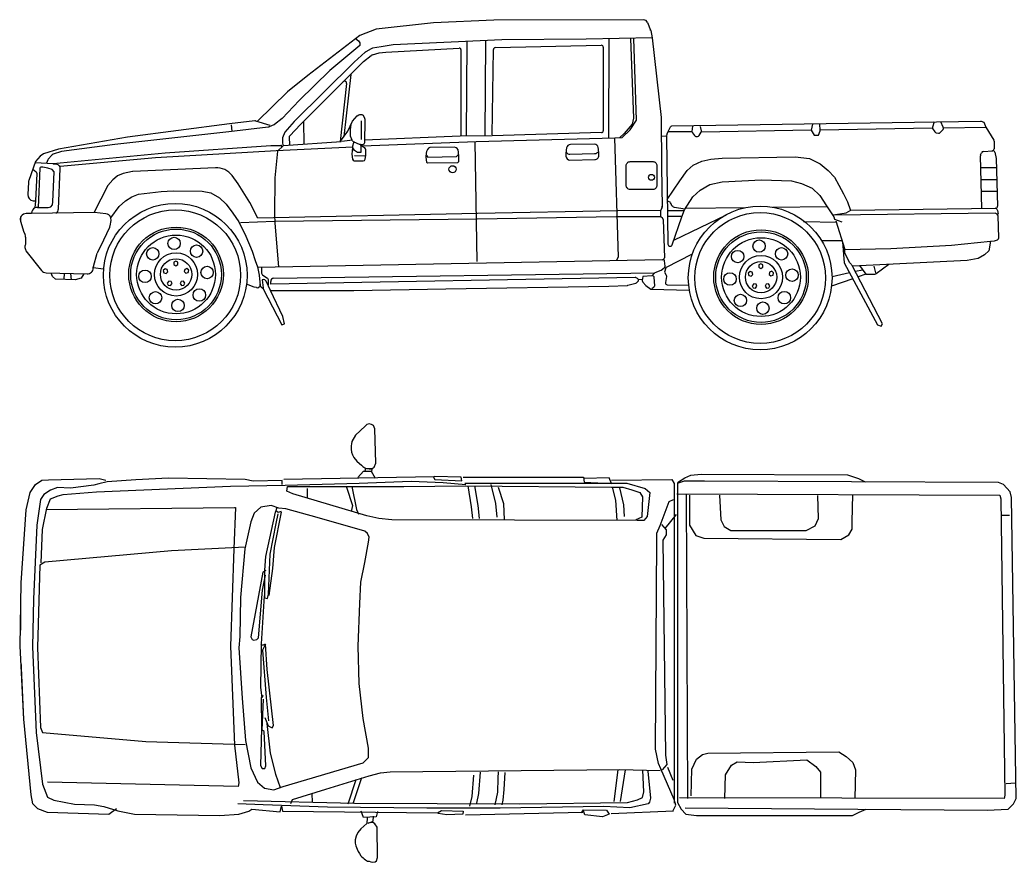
# Model space of a CAD drawing. Header units: millimetres. Extents: x 116290 to 180258, y 22146 to 121276.
# Drawn here: x 138765 to 143803, y 31571 to 35830 of the extents above; entities that cross this region are included whole.
import ezdxf

# ---------------------------------------------------------------- set-up
doc = ezdxf.new("R2010")
doc.units = ezdxf.units.MM
doc.set_wipeout_variables(frame=1)

# ---------------------------------------------------------------- blocks, each defined once
blk = doc.blocks.new('A$C39991475')
blk.add_wipeout([(438.7, 1922.6), (398.1, 1940.5), (270.3, 1936.9), (142.4, 1933.2), (108.7, 1930.8), (77.3, 1909.1), (50.8, 1868.2), (29.1, 1781.4), (2.5, 1252.2), (8.9, 906.9), (17.7, 722.2), (36.7, 531.1), (55.7, 340), (63.3, 294.5), (76, 281.8), (88.6, 269.1), (117.1, 258.7), (136.8, 251.4), (448.3, 241.3), (478.1, 263.1), (578.2, 242.7), (704.7, 240.6), (824.3, 238.7), (892.9, 237.6), (999.1, 235.9), (1009.7, 235.7), (1104.8, 242), (1130.2, 250), (1155.6, 257.9), (1171.4, 267.4), (1314.2, 254.7), (1320.5, 283.3), (1326.9, 257.9), (1725.3, 253.1), (1736, 224.9), (1753.5, 224.5), (1752.7, 194.6), (1737.6, 181.4), (1722.4, 168.1), (1714.8, 159), (1707.2, 150), (1698.1, 130.3), (1696.2, 121.2), (1694.4, 103.8), (1695.9, 88.6), (1697.4, 81.8), (1703.5, 65.9), (1711.4, 48.5), (1722.4, 31.8), (1734.5, 22), (1739.8, 15.9), (1756.5, 5.3), (1764.1, 3.8), (1772.4, 0.8), (1780.8, 0), (1787.6, 0.4), (1794.4, 0.8), (1801.2, 6.8), (1806.5, 22.7), (1806.2, 44.7), (1805.4, 100), (1804.9, 135.9), (1804.5, 159.6), (1804.3, 177.2), (1793.6, 193.1), (1786.8, 198.4), (1779.2, 200.7), (1758.8, 196.9), (1784.6, 206.8), (1786.4, 227.3), (1800.5, 228), (1805, 252.1), (2110.4, 248.4), (2113.6, 245.2), (2158, 238.9), (2237.3, 242), (2251.4, 238.5), (2840.6, 251.7), (2851.9, 248.4), (2855.2, 238.5), (2944.8, 228.6), (2978, 241.8), (2988, 245.1), (3301.5, 260), (3315.7, 288.5), (3333, 284.9), (3343, 268.3), (3366.2, 241.8), (3419.3, 235.2), (4208.9, 235.2), (4275.7, 267), (4540, 264.7), (4757, 262.9), (4890.1, 261.7), (4996.2, 268.3), (5022.8, 294.9), (5036, 321.4), (5032.7, 400.9), (5024.4, 1082.2), (5012.8, 1843.1), (5006.2, 1872.9), (4973, 1909.4), (4946.5, 1919.3), (4272.9, 1922.6), (4239.8, 1939.2), (4183.4, 1959.1), (3813.4, 1960.8), (3443.5, 1962.4), (3390.4, 1955.8), (3324, 1919.3), (3307.2, 1919.3), (3294.8, 1933.9), (2984.4, 1929.3), (2978.2, 1943.2), (2851, 1940.1), (2847.9, 1946.3), (2239.6, 1946.3), (2230.3, 1946.3), (1792.9, 1944.5), (1775.4, 1975.6), (1777.1, 1986.1), (1759.5, 1989.1), (1763.1, 1990.9), (1778.9, 1990.5), (1790.3, 1997.5), (1797.3, 2016.8), (1795.5, 2104), (1793.8, 2191.1), (1785.9, 2207.8), (1764, 2215.7), (1753.4, 2212.2), (1748.6, 2208.7), (1719.2, 2181.9), (1694.7, 2158.7), (1676.3, 2127.2), (1672.8, 2105.3), (1674.5, 2080.7), (1679.8, 2059.7), (1686.8, 2046.6), (1701.7, 2027.3), (1708.7, 2021.2), (1720.6, 2011.5), (1725.4, 2008), (1732.4, 2001), (1742.9, 1993.1), (1747.3, 1991.4), (1744.7, 1976.5), (1735.9, 1976.5), (1707.8, 1944.9), (1707.9, 1943.1), (1333.3, 1937), (1323.7, 1929), (1177.8, 1925.8), (1136.6, 1935.3), (749.5, 1941.7), (469.1, 1924.6)])
for points in [[(1744.7, 1976.5), (1747.3, 1991.4), (1778.9, 1990.5), (1790.3, 1997.5), (1797.3, 2016.8), (1793.8, 2191.1), (1785.9, 2207.8), (1775.4, 2213), (1764, 2215.7), (1753.4, 2212.2), (1743.8, 2205.2), (1694.7, 2158.7), (1676.3, 2127.2), (1674.5, 2115.8), (1672.8, 2105.3), (1673.7, 2087.8), (1675.4, 2073.7), (1679.8, 2059.7), (1686.8, 2046.6), (1701.7, 2027.3), (1715.7, 2015), (1725.4, 2008), (1732.4, 2001), (1742.9, 1993.1), (1750.8, 1990.5), (1777.1, 1986.1), (1775.4, 1975.6)], [(1707.8, 1944.9), (1735.9, 1976.5), (1774.5, 1976.5), (1794.6, 1941.4)], [(486.3, 269.1), (448.3, 241.3), (136.8, 251.4), (88.6, 269.1), (63.3, 294.5), (55.7, 340), (17.7, 722.2), (0, 1091.7), (5, 1412.7), (29.1, 1781.4), (50.8, 1868.2), (77.3, 1909.1), (108.7, 1930.8), (142.4, 1933.2), (398.1, 1940.5), (431.8, 1930.8)], [(1323.7, 1910), (1323.7, 1929), (1177.8, 1925.8), (1136.6, 1935.3), (749.5, 1941.7), (584.6, 1932.2), (438.7, 1922.6), (397.4, 1913.1), (372, 1906.8), (254.7, 1890.9), (188.1, 1894.1), (153.2, 1881.4), (118.3, 1859.2), (102.4, 1833.9), (83.4, 1703.9), (67.5, 1329.9), (61.2, 1089), (80.2, 654.7), (111.9, 394.8), (137.3, 328.3), (169, 312.4), (273.7, 293.4), (375.2, 290.2), (422.8, 280.7), (492.6, 258.5), (578.2, 242.7), (1009.7, 235.7), (1104.8, 242), (1155.6, 257.9), (1171.4, 267.4), (1314.2, 254.7), (1320.5, 283.3), (1326.9, 257.9), (2110.4, 248.4), (2129.5, 261.1), (2240.5, 257.9), (2237.3, 242), (2158, 238.9), (2113.6, 245.2)], [(105.6, 1513.7), (111.9, 1681.7), (134.1, 1789.5), (153.2, 1837.1), (191.2, 1852.9), (216.6, 1859.2), (384.7, 1871.9), (1063.6, 1900.5), (1339.6, 1906.8), (1713.9, 1916.3), (1977.2, 1925.8), (2139, 1919.5), (2253.2, 1910)], [(1333.3, 1937), (2093.7, 1949.4), (2090.6, 1946.3), (2096.8, 1933.9), (2233.4, 1927.7), (2230.3, 1946.3), (2093.7, 1949.4)], [(2247.4, 1916), (3066.9, 1916), (3159.8, 1889.5), (3183, 1869.6), (3169.8, 1746.9), (3153.2, 1727), (3120, 1727), (1879.1, 1730.4), (1812.8, 1737), (1753.1, 1750.2), (1378.2, 1863), (1348.3, 1876.2), (1351.6, 1899.4), (1938.9, 1899.4), (2254.1, 1902.7), (2990.6, 1896.1), (3047, 1896.1), (3093.5, 1882.9), (3133.3, 1869.6), (3146.6, 1846.4), (3143.2, 1743.6), (3113.4, 1730.4)], [(2239.6, 1946.3), (2847.9, 1946.3), (2851, 1921.5), (2990.6, 1915.3), (2978.2, 1943.2), (2851, 1940.1)], [(2990.6, 1930.8), (3294.8, 1933.9), (3307.2, 1915.3), (3307.2, 298.2)], [(3323.1, 1916), (3323.1, 301.5), (3343, 268.3), (3366.2, 241.8), (3419.3, 235.2), (4208.9, 235.2), (4242.1, 251.8), (4278.6, 268.3)], [(3324, 1919.3), (3360.5, 1942.5), (3390.4, 1955.8), (3443.5, 1962.4), (4183.4, 1959.1), (4239.8, 1939.2), (4272.9, 1922.6)], [(3362.9, 275), (4890.1, 261.7), (4996.2, 268.3), (5022.8, 294.9), (5036, 321.4), (5012.8, 1843.1), (5006.2, 1872.9), (4973, 1909.4), (4946.5, 1919.3), (3460.1, 1926), (3357.2, 1926), (3327.4, 1916)], [(1451.1, 1889.5), (1451.1, 1843.1)], [(1650.2, 1896.1), (1680.1, 1803.3), (1673.4, 1773.5)], [(1676.8, 1899.4), (1700, 1783.4), (1709.9, 1760.2)], [(2264, 1902.7), (2280.6, 1796.7), (2287.2, 1737)], [(2297.2, 1902.7), (2313.8, 1803.3), (2320.4, 1737)], [(2380.1, 1909.4), (2403.4, 1813.2), (2410, 1743.6)], [(2416.6, 1896.1), (2443.2, 1813.2), (2446.5, 1730.4)], [(2993.9, 1896.1), (3010.5, 1829.8), (3017.2, 1727)], [(3030.4, 1892.8), (3050.3, 1806.6), (3053.7, 1746.9)], [(3301.5, 260), (3315.7, 288.5), (3307.2, 317), (3238.8, 470.8), (3227.4, 499.3), (3213.1, 570.5), (3218.8, 1631.7), (3218.8, 1663.1), (3235.9, 1702.9), (3281.5, 1822.6), (3304.3, 1834)], [(3320.7, 1863), (4953.1, 1856.3), (4959.7, 1836.4), (4979.6, 338), (4976.3, 321.4), (3334, 324.7)], [(3367.2, 1859.6), (3373.8, 321.4)], [(3383.8, 1856.3), (3383.8, 1703.8), (3416.9, 1650.8), (3456.8, 1637.5), (4150.2, 1630.9), (4190, 1654.1), (4206.6, 1683.9), (4206.6, 1720.4), (4209.9, 1859.6)], [(3536.4, 1856.3), (3543, 1730.4), (3559.6, 1697.2), (3592.8, 1677.3), (3974.3, 1677.3), (4020.8, 1700.5), (4037.4, 1737), (4034.1, 1853)], [(131, 1783.2), (1082.6, 1792.7), (1089, 1792.7), (1079.5, 1583.5), (1063.6, 1092.2), (1082.6, 591.3), (1104.8, 401.2), (1101.7, 382.1), (137.3, 404.3)], [(1319.2, 1772.3), (1304.4, 1768.2), (1292.2, 1776.3), (1288.2, 1769.6), (1239.6, 1545.6), (1235.5, 1476.8), (1235.5, 1336.4), (1250.4, 1333.7), (1255.8, 1354), (1263.9, 1556.4), (1293.6, 1712.9), (1304.4, 1761.5)], [(1319.2, 1769.6), (1284.1, 1590.1), (1274.7, 1484.9), (1257.1, 1348.6)], [(1297.6, 1795.2), (1292.2, 1776.3)], [(3316.4, 1756.9), (3260, 1687.3)], [(4963, 1753.6), (5002.9, 1753.6)], [(3243.4, 1707.1), (3266.7, 1680.6), (3266.7, 1654.1), (3250.1, 1627.6), (3263.3, 540.2), (3270, 493.8), (3246.7, 467.2)], [(1136.6, 1593), (765.4, 1574), (124.6, 1516.9), (99.2, 1501.1), (86.5, 1085.8), (102.4, 680.1), (111.9, 654.7), (635.3, 610.4), (1136.6, 594.5)], [(1242.3, 1474.1), (1227.4, 1466), (1166.6, 1139.4), (1172, 1125.9), (1181.5, 1121.9), (1196.4, 1125.9), (1204.5, 1134), (1224.7, 1374.2), (1239.6, 1451.1)], [(1232.8, 1347.2), (1218, 1104.3)], [(1238.1, 1101.2), (1225.8, 1095), (1218.2, 1104.2), (1215.1, 883.4), (1221.2, 831.3)], [(1236.6, 731.6), (1253.5, 688.7), (1273.4, 679.5), (1281.1, 690.2), (1248.9, 973.9), (1239.7, 1102.7), (1225.8, 1072), (1242.7, 832.8), (1255, 714.8)], [(1228.9, 842), (1218.2, 829.8), (1219.7, 674.9), (1215.1, 487.8), (1222.8, 474), (1236.6, 474), (1241.2, 486.3), (1233.5, 661.1), (1222.8, 667.2), (1230.5, 823.6)], [(1247.3, 701), (1264.2, 550.7), (1290.3, 444.9), (1314.9, 377.4)], [(3393.7, 334.6), (3397, 470.6), (3420.3, 520.3), (3450.1, 543.5), (3476.7, 550.1), (4140.2, 556.8), (4176.7, 533.6), (4209.9, 503.7), (4223.2, 467.2), (4219.9, 321.4)], [(3562.9, 321.4), (3566.2, 440.7), (3596.1, 490.5), (3626, 507), (3705.6, 503.7), (3977.7, 517), (4024.1, 483.8), (4047.3, 454), (4047.3, 328)], [(3173.2, 460), (3187.4, 323.3), (3181.7, 303.3), (3176, 294.8), (3081.9, 274.8), (2950.8, 280.5), (2426.2, 272), (2055.6, 272), (1553.8, 277.7), (1228.7, 289.1), (1100.4, 294.8)], [(1129, 311.9), (1690.6, 297.6), (2526, 294.8), (3070.5, 300.5), (3121.9, 314.7), (3147.5, 326.1), (3153.2, 354.6), (3149, 464.7)], [(1368.4, 297), (1377, 317), (1545.2, 368.3), (1764.7, 436.6), (1821.8, 450.9), (1870.2, 456.6), (3030.6, 468), (3235.9, 462.3)], [(2326.4, 454.3), (2317.9, 346.1), (2306.5, 297.6)], [(2401.8, 289.9), (2414.6, 354), (2416.1, 423.8), (2418.9, 456.6)], [(2450.3, 453.7), (2446, 366.8), (2440.3, 312.7), (2436, 289.9)], [(3022.1, 465.7), (3002.1, 306.2)], [(3059.1, 465.7), (3033.5, 306.2)], [(3273.3, 480.5), (3299.8, 414.2)], [(1697.2, 415.6), (1656.8, 292.8)], [(1725.5, 425.3), (1681.5, 294.4)], [(2292.2, 440.1), (2283.6, 331.8), (2272.2, 283.4)], [(4986.3, 397.6), (5032.7, 400.9)], [(1475, 346.8), (1476, 303.1)], [(1805.8, 256), (1800.5, 228), (1736, 224.9), (1723.9, 256.7)], [(2838.7, 248.4), (2848.6, 265), (2964.7, 261.7), (2978, 241.8), (2944.8, 228.6), (2855.2, 238.5), (2848.6, 258.4)], [(2988, 245.1), (3303.1, 258.4)], [(1753.5, 224.2), (1752.7, 194.6), (1722.4, 168.1), (1707.2, 150), (1698.1, 130.3), (1694.4, 112.1), (1694.4, 95.4), (1697.4, 81.8), (1703.5, 65.9), (1708, 53.8), (1714.8, 43.2), (1722.4, 31.8), (1727.7, 26.5), (1734.5, 22), (1739.8, 15.9), (1746.7, 11.4), (1756.5, 5.3), (1764.1, 3.8), (1772.4, 0.8), (1780.8, 0), (1794.4, 0.8), (1801.2, 6.8), (1806.5, 22.7), (1804.3, 177.2), (1793.6, 193.1), (1786.8, 198.4), (1779.2, 200.7), (1758.8, 196.9), (1784.6, 206.8), (1786.8, 232.5)], [(2251.4, 238.5), (2845.3, 251.8)]]:
    blk.add_lwpolyline(points)
blk.add_lwpolyline([(1269, 1803.2), (1217.3, 1794.6), (1182.8, 1764.4), (1165.5, 1721.4), (1135.4, 1583.5), (1113.8, 1338), (1109.5, 1139.9), (1105.2, 1083.9), (1122.4, 829.7), (1139.7, 614.4), (1165.5, 476.5), (1200, 403.3), (1234.5, 373.1), (1281.9, 364.5), (1329.3, 381.8), (1734.6, 502.4), (1760.4, 528.2), (1760.4, 575.6), (1734.6, 726.4), (1713, 903), (1708.7, 1092.5), (1717.3, 1307.9), (1721.6, 1415.5), (1743.2, 1514.6), (1760.4, 1618), (1764.7, 1643.8), (1756.1, 1661.1), (1743.2, 1674), (1501.8, 1742.9), (1342.3, 1786), (1307.8, 1790.3)], close=True)
blk = doc.blocks.new('A$C543B20A3')
blk.add_wipeout([(3153.4, 1668.3), (2395.4, 1667.5), (2119.5, 1655), (1944.9, 1637.8), (1800.1, 1621.9), (1716.7, 1590.2), (1695.2, 1573.6), (1351.6, 1304.6), (1197.2, 1155.2), (1188.8, 1157.5), (1185.6, 1157.5), (1100, 1147.1), (800.3, 1108.4), (542.6, 1074.8), (367.6, 1044.9), (192.6, 1015.1), (117.2, 991.3), (77.5, 951.6), (63.7, 913.3), (43.3, 856.7), (41.6, 847.9), (38.7, 785.1), (45.6, 764.6), (64.5, 754), (76.1, 753.4), (74.2, 717.9), (56.4, 690.4), (56.4, 689.3), (29.2, 688.9), (5.3, 676.5), (1, 649.9), (18.1, 595.8), (21, 589.2), (24, 582.5), (26.6, 570.3), (26.6, 532.7), (25.2, 528.9), (25.9, 506.9), (68.3, 450.5), (107.9, 400.8), (130.6, 389.5), (156.3, 387.6), (162.7, 370.6), (177.5, 357.9), (277.5, 353.6), (307.2, 362.1), (322, 384.2), (338.9, 383.8), (359.7, 392.2), (368.9, 413.5), (369.2, 417.5), (421.5, 409.3), (420.7, 397.3), (420.1, 377), (425.1, 316.1), (433.8, 278.2), (444, 247.2), (457.8, 215.8), (478.8, 178.8), (499, 150.8), (519.2, 127.6), (519.2, 127.6), (564.2, 87.2), (606.6, 59.5), (639.9, 46.1), (701.5, 23), (727.1, 18), (761.4, 14.3), (783.4, 13.6), (834.4, 17.2), (883.8, 27.7), (927.1, 43.2), (974.4, 67.9), (1001.2, 86.1), (1029.7, 109.8), (1029.7, 109.8), (1068.5, 151.6), (1099.6, 197.9), (1127.1, 258.9), (1142.7, 322.2), (1143.9, 331.2), (1195, 314.6), (1208.8, 318.1), (1213.8, 325.4), (1213.8, 325.4), (1220.4, 314.5), (1228, 311.2), (1323.4, 126.3), (1336.2, 130.6), (1327.7, 168.8), (1265.5, 300.5), (1475.8, 300.5), (1686.1, 300.5), (1918.9, 304.8), (2151.7, 309), (2564.2, 315.4), (2976.6, 321.8), (3068.7, 325.9), (3119.9, 341.6), (3126.3, 352.1), (3126, 355.4), (3136.3, 356.3), (3146.8, 357.3), (3145.6, 350.2), (3148.4, 341.5), (3165.5, 324.8), (3189.4, 306.9), (3384, 302.3), (3386.3, 288.1), (3394.1, 257.8), (3407.2, 221.6), (3419.3, 196), (3444, 155.1), (3466.2, 126.5), (3489.4, 101.9), (3526.8, 70.5), (3564.4, 46.3), (3595.3, 30.8), (3641.8, 14), (3685.1, 4.5), (3722.4, 0.5), (3741.8, 0), (3786.8, 2.8), (3832.7, 11.6), (3876.4, 25.9), (3917.3, 45.2), (3963, 75.1), (3998, 105.6), (4038.4, 153.4), (4057.4, 183.3), (4080.4, 231.5), (4096.6, 284.9), (4101.7, 313.2), (4102.8, 321.5), (4209.9, 359.7), (4335.2, 125.6), (4353.8, 119.4), (4360, 131.8), (4237.3, 369.5), (4276.1, 383.4), (4322.6, 383.4), (4328.5, 385.3), (4392.9, 432.5), (4788.9, 451.7), (4844.8, 461), (4875.9, 479.6), (4897.7, 501.4), (4907.3, 549.6), (4927, 551.5), (4942, 557), (4946.9, 560.8), (4948.6, 566.7), (4945.1, 676.8), (4944.9, 686.4), (4942.9, 704.3), (4938, 711.6), (4929.6, 716.1), (4932.8, 716.1), (4939.9, 719.2), (4942.7, 726.4), (4934.9, 968.1), (4928.4, 999.1), (4924.5, 1005.1), (4916, 1006.9), (4922.4, 1010.1), (4925, 1016.8), (4925, 1054.5), (4883.3, 1126.7), (4872.4, 1150.7), (4855.3, 1156.5), (4655.3, 1153.5), (4043, 1144.2), (3399.7, 1131.8), (3295.9, 1131.9), (3288, 1127.9), (3275.6, 1102.9), (3268.6, 1091.5), (3264.9, 1082.3), (3241.4, 1081.1), (3240.8, 1154.7), (3240.7, 1175.6), (3218.4, 1376.3), (3196.1, 1576.9), (3188.1, 1614.4), (3179.8, 1636), (3172, 1655.7), (3164.6, 1664.8)])
for p, q in [((2395.4, 1667.5), (2089.8, 1653.6)), ((3153.4, 1668.3), (2395.4, 1667.5)), ((1800.1, 1621.9), (1716.7, 1590.2)), ((2089.8, 1653.6), (1800.1, 1621.9)), ((3172, 1655.7), (3187.6, 1616.4)), ((3188.1, 1614.4), (3196, 1576.9)), ((1716.7, 1590.2), (1454.8, 1387.8)), ((3196, 1576.9), (3240.7, 1175.6)), ((1849.1, 1506), (2220, 1526.2)), ((2228.4, 1518.3), (2228.4, 1080.3)), ((2386.6, 1086.4), (2392.9, 1518.6)), ((2402.7, 1528.4), (2938.3, 1540.4)), ((2948.6, 1530.4), (2948.6, 1108.2)), ((1735.5, 1457.3), (1775.3, 1488)), ((1781.3, 1491.1), (1814.6, 1501.9)), ((1814.6, 1501.9), (1849.1, 1506)), ((1417.8, 1138.7), (1735.5, 1457.3)), ((1454.8, 1387.8), (1351.6, 1304.6)), ((1650.4, 1346.8), (1617.8, 1053.2)), ((1351.6, 1304.6), (1197.2, 1155.2)), ((1723.9, 1158.8), (1723.9, 1063.6)), ((3240.7, 1175.6), (3242.7, 924.2)), ((1057.9, 1142), (542.6, 1074.8)), ((1185.6, 1157.5), (1057.9, 1142)), ((1264.2, 1134.1), (1191.9, 1156.9)), ((1432.2, 1153.1), (1434, 1041.4)), ((4669.1, 1123.2), (4883.3, 1126.7)), ((4883.3, 1126.7), (4923.6, 1059.7)), ((542.6, 1074.8), (192.6, 1015.1)), ((2224.3, 1080.3), (1740.7, 1059.5)), ((2386.6, 1082.3), (2224.3, 1080.3)), ((2938.8, 1098.2), (2386.6, 1082.3)), ((3005.6, 1072.1), (3023.3, 469.1)), ((3241.4, 1081.1), (3264.9, 1082.3)), ((3269.6, 1091), (3267.6, 1081.1)), ((3267.6, 1081.1), (3275.4, 533.6)), ((3275.6, 1102.9), (3269.6, 1091)), ((3396.6, 1102.9), (3275.6, 1102.9)), ((192.6, 1015.1), (117.2, 991.3)), ((732.1, 996.8), (1267.7, 1033.3)), ((1267.7, 1033.3), (1318.5, 1033.3)), ((1329.7, 1031.6), (1300.1, 1004.9)), ((2298, 1051), (2308.2, 446.2)), ((2760.7, 1008.9), (2758.9, 990.4)), ((2763, 1021.5), (2760.7, 1008.9)), ((2902.9, 1039.6), (2782.3, 1037.9)), ((2924.2, 1014.1), (2923, 1022.4)), ((2925.1, 992.2), (2924.2, 1014.1)), ((4925, 1054.5), (4925, 1016.8)), ((101.3, 979.4), (77.5, 951.6)), ((117.2, 991.3), (101.3, 979.4)), ((165.9, 941.6), (732.1, 996.8)), ((2758.9, 990.4), (2759.6, 978.6)), ((2779.9, 959.9), (2905.7, 962)), ((2925.4, 982.7), (2925.1, 992.2)), ((4863.6, 715.2), (4855.6, 981.6)), ((4856.5, 986), (4861.1, 996.5)), ((4869.3, 1002.3), (4917.7, 1007)), ((4928.4, 999.1), (4934.9, 968.1)), ((4934.9, 968.1), (4942.7, 726.4)), ((77.5, 951.6), (43.3, 856.7)), ((98.8, 918.1), (90.7, 720.3)), ((113.8, 923), (103.8, 923)), ((139.3, 918.8), (113.8, 923)), ((160.5, 912.4), (139.3, 918.8)), ((171.2, 899.6), (160.5, 912.4)), ((986.5, 919.7), (568.6, 901.5)), ((3242.7, 924.2), (3246.7, 723.5)), ((164.8, 748.8), (171.2, 899.6)), ((468.4, 858.9), (442, 830.5)), ((489.4, 878), (468.4, 858.9)), ((521.1, 891.4), (492.4, 879.9)), ((567, 901.3), (521.1, 891.4)), ((1102.1, 838.6), (1071.7, 881.2)), ((3549.5, 849.1), (3748, 859)), ((3748, 859), (3900.8, 855)), ((41.6, 847.9), (38.7, 785.1)), ((442, 830.5), (371.3, 693.5)), ((1161, 745.4), (1102.1, 838.6)), ((3400.6, 773.7), (3438.3, 807.4)), ((3438.3, 807.4), (3487.9, 835.2)), ((3487.9, 835.2), (3549.5, 849.1)), ((3900.8, 855), (3950.4, 841.1)), ((3950.4, 841.1), (4004, 817.3)), ((4004, 817.3), (4043.7, 779.6)), ((532.6, 753), (564.5, 774.3)), ((564.5, 774.3), (598.5, 787)), ((598.5, 787), (713.3, 799.8)), ((713.3, 799.8), (772.8, 804)), ((772.8, 804), (919.5, 801.9)), ((919.5, 801.9), (964.2, 793.4)), ((964.2, 793.4), (1006.7, 767.9)), ((1006.7, 767.9), (1040.7, 736)), ((3358.9, 708.2), (3400.6, 773.7)), ((4043.7, 779.6), (4077.5, 728.1)), ((64.5, 754), (69.6, 753.3)), ((69.6, 753.3), (76.1, 753)), ((76.1, 753), (74.2, 717.9)), ((87.1, 720.4), (141.4, 719)), ((141.4, 719), (154.2, 723.3)), ((154.2, 723.3), (162.7, 733.9)), ((162.7, 733.9), (164.8, 748.8)), ((457.8, 668.2), (500.7, 725.4)), ((500.7, 725.4), (532.6, 753)), ((1040.7, 736), (1074.7, 691.4)), ((1201.5, 666.3), (1161, 745.4)), ((3245.7, 718.9), (3238.6, 704.9)), ((3345, 672.5), (3358.9, 708.2)), ((4077.5, 728.1), (4115.2, 672.5)), ((4176.7, 692.4), (4200.5, 706.2)), ((4938, 711.6), (4942.9, 704.3)), ((56.4, 689.3), (29.2, 688.9)), ((375.3, 693.6), (56.4, 689.3)), ((56.4, 689.3), (56.4, 690.4)), ((432.3, 688.1), (375.3, 693.6)), ((459, 653.2), (457.8, 668.2)), ((1074.7, 691.4), (1104.5, 646.8)), ((2311.6, 688.6), (1201.5, 666.3)), ((1285.9, 650.1), (2311, 662.3)), ((2311, 662.3), (3013.3, 674.4)), ((3021.6, 702.8), (2311.6, 688.6)), ((3013.3, 674.4), (3239.1, 674.4)), ((3238.6, 704.9), (3021.6, 702.8)), ((3239.1, 674.4), (3247.8, 667.2)), ((3251.4, 659.8), (3257.4, 465.9)), ((3273, 704.9), (3357.6, 704.9)), ((3296.3, 530.2), (3345, 672.5)), ((4931, 690.4), (4113.2, 680.4)), ((4115.2, 672.5), (4117.2, 660.6)), ((4117.2, 660.6), (4154.9, 646.7)), ((4123.1, 684.4), (4176.7, 692.4)), ((4940, 685.2), (4931, 690.4)), ((4942.9, 704.3), (4944.9, 686.4)), ((4948.6, 566.7), (4945.1, 676.8)), ((1, 649.9), (18.1, 595.8)), ((422, 555.5), (452.2, 619.8)), ((454.6, 627.4), (459, 653.2)), ((1104.5, 646.8), (1140.6, 574.6)), ((1113.5, 644), (1285.9, 650.1)), ((4125.1, 652.7), (4170.8, 507.9)), ((18.1, 595.8), (24, 582.5)), ((26.6, 570.3), (26.6, 532.7)), ((391.4, 494.2), (422, 555.5)), ((1140.6, 574.6), (1172.5, 498.1)), ((4927, 551.5), (4942, 557)), ((26.6, 532.7), (25.2, 528.9)), ((25.9, 506.9), (28.7, 500.2)), ((3283.3, 524), (3284.7, 523.7)), ((4170.8, 507.9), (4403, 511.8)), ((4403, 511.8), (4708.7, 529.7)), ((4708.7, 529.7), (4907.3, 549.6)), ((4907.3, 549.6), (4927, 551.5)), ((28.7, 500.2), (107.9, 400.8)), ((370, 421.4), (389.4, 489)), ((1172.5, 498.1), (1187.4, 451.4)), ((3247.6, 455.6), (1199.3, 417)), ((3023.3, 469.1), (3015.6, 453.8)), ((368.9, 413.8), (368.9, 417.4)), ((369.1, 417.1), (421.5, 409.3)), ((1187.4, 451.4), (1200.1, 419.5)), ((1200.1, 419.5), (1208.6, 377)), ((3240.4, 402.5), (3256.8, 414)), ((3261, 423.3), (3258.2, 449.2)), ((4245, 426.8), (4276.1, 383.4)), ((4328.5, 385.3), (4392.9, 432.5)), ((130.6, 389.5), (338.1, 383.8)), ((1208.6, 377), (1213.8, 325.4)), ((1226.2, 354.4), (1223.5, 353.6)), ((1223.5, 353.6), (1227.5, 314)), ((3109.8, 366.3), (1267.5, 332.4)), ((1281.3, 362.4), (3206.7, 389.7)), ((3121.9, 360.4), (3115.5, 364.6)), ((3149, 370.6), (3145.6, 350.2)), ((3194.8, 376.5), (3210.3, 390.4)), ((3210.3, 390.4), (3240.4, 402.5)), ((4276.1, 383.4), (4322.6, 383.4)), ((1183.1, 317.5), (1143.9, 331.2)), ((1195, 314.6), (1183.1, 317.5)), ((1212.9, 334.5), (1213.4, 331.6)), ((1229.1, 308.6), (1220.4, 314.5)), ((1229.1, 308.6), (1323.4, 126.3)), ((1265.5, 300.5), (1243.8, 346.4)), ((1267.5, 332.4), (1266.5, 346.3)), ((1686.1, 300.5), (2151.7, 309)), ((2151.7, 309), (2976.6, 321.8)), ((2976.6, 321.8), (3068.7, 325.9)), ((3072, 326.5), (3113.3, 337.7)), ((3119.9, 341.6), (3123.4, 345)), ((3148.4, 341.5), (3163.9, 326)), ((3163.9, 326), (3189.4, 306.9)), ((3189.4, 306.9), (3384, 302.3)), ((1265.5, 300.5), (1686.1, 300.5)), ((1327.7, 168.8), (1265.5, 300.5)), ((1336.2, 130.6), (1327.7, 168.8)), ((1323.4, 126.3), (1336.2, 130.6))]:
    blk.add_line(p, q)
for points in [[(1695.2, 1573.6), (1710, 1562.4, -0.301892), (1717.5, 1541.6), (1716.7, 1538.6), (1565.9, 1411.7), (1411.1, 1261), (1323.8, 1169.8), (1285.7, 1139.3, -0.067543), (1282.2, 1137.2), (1258.3, 1127, -0.072027), (1254.2, 1125.9), (1053.9, 1102.3), (478.4, 1038.9), (208.5, 1003.2), (166.3, 989.1, 0.139437), (157.2, 982.9), (143.1, 965.9, 0.078744), (139.8, 960.6), (133.1, 943.7)], [(3196.1, 1576.9), (2861.3, 1570.9), (2435.3, 1566.8), (1885.6, 1542.5), (1824.7, 1532.3), (1781.4, 1524.8, 0.08521), (1775.1, 1522.6), (1747.5, 1507.1, 0.054157), (1744, 1504.5), (1688.8, 1455.3), (1384.5, 1155.3), (1337.8, 1100.6), (1326, 1071.9), (1325.7, 1045.8), (1329.7, 1031.6)], [(1618.6, 1055.6), (1657.2, 1106.2), (1679.5, 1156.9), (1703.8, 1183.3), (1712.9, 1188.3, -0.247414), (1731.5, 1188.7), (1734.2, 1187.3), (1740.9, 1170.8, -0.099421), (1742.3, 1163), (1740.5, 1047.2, -0.409642), (1730.5, 1037.3), (1724.1, 1037.3, -0.099899), (1716.3, 1038.9), (1688.6, 1050.5, -0.187101), (1678.2, 1060.6), (1669.3, 1079.9), (1669.3, 1112.3), (1673.4, 1140.7)], [(1363.3, 1035.5), (1361.1, 1077.7, -0.208136), (1362.5, 1081.4), (1417.8, 1138.7)], [(3269.6, 1091), (3288, 1127.9, -0.23183), (3295.9, 1131.9), (4855.3, 1156.5, -0.180383), (4872.4, 1150.7), (4883.3, 1126.7)], [(3399.7, 1131.8), (3397, 1104.5, 0.182051), (3398.8, 1097.7), (3409.2, 1083.2, 0.242126), (3417.3, 1079), (3425.3, 1079, 0.258509), (3433.7, 1083.7), (3444.1, 1100.2, 0.203766), (3445.3, 1108), (3440.1, 1128.7)], [(4621.1, 1153.5), (4613, 1126.8, 0.215904), (4614.1, 1118.6), (4624.8, 1101.6, 0.221018), (4631.9, 1097), (4643.7, 1095.3, 0.25359), (4652.6, 1098.6), (4666.5, 1114.5, 0.294623), (4668.1, 1125.3), (4655.3, 1153.5)], [(1680.6, 1023.3), (1676.1, 989), (1679.4, 964.9, 0.370137), (1689.2, 956.3), (1733.8, 955.6, 0.361622), (1743.7, 963.7), (1747.5, 982.6), (1746.8, 1012.4, 0.255288), (1742, 1020.7), (1721.3, 1033.2)], [(2761.5, 998.3), (2761.6, 998.2, 0.262804), (2779, 988.9), (2904.8, 992, 0.192535), (2918.4, 997.8), (2921.6, 1000.9)], [(3272.2, 760.7), (3335.1, 855), (3372.8, 906.6), (3402.6, 934.3), (3446.3, 954.2), (3491.9, 964.1), (3549.5, 970), (3918.7, 976), (3992.1, 968.1), (4045.7, 940.3), (4085.4, 906.6), (4117.2, 872.9), (4139, 833.2), (4162.8, 789.5), (4182.7, 747.9), (4196.2, 709.6, 0.321648), (4201, 706.2), (4932.8, 716.1)], [(63.7, 913.3), (79.5, 900.7, -0.24157), (83.3, 892.3), (76.1, 753)], [(76.1, 947.6), (164.7, 941.6, -0.029402), (167.1, 941.3), (184.1, 938.2, -0.134111), (193.5, 933.6), (193.9, 933.2, -0.228211), (200.8, 917.2), (191.5, 712, -0.207232), (181, 690.6), (180.6, 690.2)], [(3360.5, 710.7), (3309.1, 720.5, -0.273105), (3293.2, 733.1), (3291, 738.7, 0.232067), (3278.1, 750.7), (3272.3, 752.4)], [(1219.3, 417.4), (1219.3, 391.3, 0.247059), (1225.8, 378.9), (1246.8, 364.5, -0.247059), (1253.3, 352.1), (1253.3, 326.4)], [(3264.5, 414.6), (3258.3, 392.5), (3267.1, 377.2, -0.180214), (3268.2, 370.3), (3262.4, 340.5, 0.465595), (3272, 328.6), (3380.3, 326.2)], [(3148.6, 372.1), (3193.9, 376.5, -0.428967), (3204.8, 367), (3206.7, 323.6, -0.250862), (3202.7, 315), (3193.7, 308.5)]]:
    blk.add_lwpolyline(points, format="xyb")
for points in [[(1731, 1032), (2305.5, 1053.9), (3007.4, 1072.2), (3043.9, 1074.2), (3084.5, 1112.7), (3116.9, 1161.4), (3102.5, 1575.2)], [(2352.2, 1563.1), (2350.1, 1082.3)], [(2976.9, 1071.4), (2979, 1573)], [(3086.4, 1574.9), (3100.7, 1171.5), (3094.6, 1141.1), (3054, 1094.5), (3031.7, 1074.2)], [(2258.9, 1559), (2254.8, 1082.3)], [(1671.4, 1392.1), (1636.6, 1079.2)], [(1065.8, 1138), (1069.8, 1106.3)], [(3444.3, 1102.9), (3999.9, 1112.1)], [(4005.7, 1141.1), (3999.5, 1110.1), (4015.1, 1085.2), (4036.8, 1085.2), (4046.1, 1107), (4043, 1144.2)], [(4045.6, 1112.9), (4611.9, 1122.3)], [(1626.7, 1055.6), (1679.5, 1061.6)], [(1681.5, 1025.1), (1294, 1006.9), (683.4, 970.4), (201.7, 926.4)], [(1330.5, 1033.3), (1622.7, 1053.5)], [(1723.1, 1036), (1722.2, 998), (1705.9, 998), (1690.5, 1007.9), (1679.7, 1024.2), (1688.7, 1054.9)], [(1300.1, 1004.9), (1287.9, 869.1), (1285.9, 684.6), (1287.9, 640), (1305.5, 419)], [(1689.6, 983.5), (1743.9, 980.8)], [(2054.3, 983.4), (2060.4, 973.7), (2205.5, 977.3), (2214.3, 986)], [(4936.5, 920.5), (4857.5, 920.5)], [(4938.4, 859), (4859.3, 859)], [(4940.9, 801.4), (4861, 801.4)], [(3363.9, 716.1), (3669.5, 719.5)], [(3806.1, 721.1), (4080.1, 724.2)], [(3237.6, 704.7), (3237.6, 674.1)], [(3273.4, 676.5), (3346.6, 676.5)], [(3304.5, 554.1), (3571.3, 682.4)], [(3960.4, 648.7), (4127.1, 646.3)], [(4051.5, 553.5), (4156.4, 553.5)], [(4158.8, 545.8), (4167.3, 439.3), (4335.2, 125.6), (4353.8, 119.4), (4360, 131.8), (4207.7, 426.8)], [(4907.3, 549.6), (4897.7, 501.4), (4875.9, 479.6), (4844.8, 461), (4788.9, 451.7), (4210.8, 423.7), (4195.3, 439.3), (4170.4, 488.9), (4170.8, 507.9)], [(3264.5, 415.5), (3399.7, 485.9)], [(4222.7, 397.8), (4261.2, 404.2)], [(4316.5, 423.7), (4325.8, 389.6)], [(322, 384.2), (307.2, 362.1), (277.5, 353.6), (177.5, 357.9), (162.7, 370.6), (156.3, 387.6)], [(222.3, 387), (219.7, 356.1)], [(254, 386.1), (256.7, 354.5)], [(3125.7, 355.4), (3146.8, 357.3)], [(4209.9, 359.7), (4102.8, 321.5)], [(4105.2, 370.9), (4193.2, 391)], [(4276.1, 383.4), (4237.3, 369.5)]]:
    blk.add_lwpolyline(points)
for points in [[(2195.8, 1024.7), (2071, 1023), (2064.8, 1019.4), (2059.6, 1013.3), (2055.2, 1003.6), (2053.4, 994), (2051.7, 975.5), (2052.5, 961.4), (2054.3, 949.1), (2058.7, 944.8), (2213.4, 947.4), (2218.7, 951.8), (2217.8, 977.3), (2216.9, 999.2), (2215.2, 1011.5), (2209.9, 1018.6), (2203.8, 1022.1)], [(746.1, 394.2), (743.6, 405.9), (732.2, 409.6), (723.3, 401.6), (725.8, 389.9), (737.2, 386.2)], [(787.1, 424.8), (797.5, 430.8), (797.5, 442.8), (787.1, 448.8), (776.8, 442.8), (776.8, 430.8)], [(829, 395.3), (837.9, 387.2), (849.2, 390.9), (851.7, 402.7), (842.8, 410.7), (831.4, 407)], [(3745.5, 411.2), (3755.9, 417.2), (3755.9, 429.2), (3745.5, 435.2), (3735.1, 429.2), (3735.1, 417.2)], [(3704.4, 380.6), (3702, 392.3), (3690.6, 396), (3681.7, 388), (3684.2, 376.3), (3695.6, 372.6)], [(3787.3, 381.6), (3796.2, 373.6), (3807.6, 377.3), (3810.1, 389), (3801.2, 397.1), (3789.8, 393.4)], [(762.5, 345.7), (750.6, 346.9), (743.6, 337.2), (748.5, 326.3), (760.4, 325), (767.4, 334.7)], [(813.8, 346.3), (808.9, 335.4), (815.9, 325.7), (827.8, 327), (832.7, 337.9), (825.7, 347.6)], [(3720.9, 332.1), (3709, 333.3), (3702, 323.6), (3706.8, 312.7), (3718.7, 311.4), (3725.8, 321.1)], [(3772.1, 332.7), (3767.3, 321.8), (3774.3, 312.1), (3786.2, 313.4), (3791.1, 324.3), (3784, 334)]]:
    blk.add_lwpolyline(points, close=True)
blk.add_lwpolyline([(3084.4, 951.6), (3199.9, 951.6, -0.414214), (3219.9, 931.6), (3219.9, 831.1, -0.414214), (3199.9, 811.1), (3084.4, 811.1, -0.414214), (3064.4, 831.1), (3064.4, 931.6, -0.414214)], format="xyb", close=True)
for centre, radius in [((2186.2, 913.1), 18.1), ((3191.9, 872.3), 14.9), ((783.4, 377), 363.4), ((783.4, 377), 330.9), ((3741.8, 363.4), 363.4), ((3741.8, 363.4), 330.9), ((787.7, 381.3), 239.2), ((787.7, 381.3), 229.2), ((3746.1, 367.6), 239.2), ((787.7, 381.3), 199.2), ((777.9, 538.2), 31.4), ((3746.1, 367.6), 229.2), ((3746.1, 367.6), 199.2), ((3736.3, 524.5), 31.4), ((669.8, 485.3), 31.4), ((891.7, 499.1), 31.4), ((3850.1, 485.5), 31.4), ((787.7, 381.3), 109.2), ((787.7, 381.3), 79.2), ((3628.2, 471.7), 31.4), ((3746.1, 367.6), 109.2), ((944.6, 391), 31.4), ((3746.1, 367.6), 79.2), ((3903, 377.4), 31.4), ((630.8, 371.5), 31.4), ((3589.2, 357.9), 31.4), ((905.5, 277.2), 31.4), ((683.7, 263.4), 31.4), ((797.5, 224.4), 31.4), ((3642, 249.8), 31.4), ((3863.9, 263.6), 31.4), ((3755.8, 210.7), 31.4)]:
    blk.add_circle(centre, radius)
for centre, radius, start, end in [((3153.4, 1648.3), 20, 21.6804, 90.0581), ((3183.1, 1614.1), 5, 3.0149, 27.4239), ((2220.4, 1518.3), 8, 0, 93.1256), ((2402.9, 1518.4), 10, 91.2769, 179.1691), ((2938.6, 1530.4), 10, 0, 91.2769), ((1787.5, 1472.1), 20, 108.0045, 127.5356), ((1640.5, 1347.9), 10, 353.6554, 135.0899), ((1187.4, 1142.6), 15, 72.4859, 96.9065), ((2938.6, 1108.2), 10, 271.6531, 0), ((4915, 1054.5), 10, 0, 30.9814), ((1318.5, 1028.3), 5, 312.101, 90), ((2782.6, 1017.9), 20, 90.8064, 169.6881), ((2903.2, 1019.6), 20, 8.1355, 90.8064), ((4915, 1016.8), 10, 275.5237, 0), ((2779.6, 979.9), 20, 183.579, 270.9759), ((2905.4, 982), 20, 270.9759, 1.9762), ((4865.6, 982), 10, 156.0227, 181.7239), ((4870.3, 992.4), 10, 95.5237, 156.0227), ((4918.6, 997.1), 10, 11.8966, 95.5237), ((103.8, 918), 5, 90, 179.3835), ((993.5, 821.6), 98.3, 37.2877, 94.0601), ((71.6, 846.6), 30, 160.1884, 177.3957), ((496.1, 870.6), 10, 111.7877, 132.2538), ((569.1, 891.5), 10, 92.4951, 102.2564), ((68.7, 783.7), 30, 177.3957, 261.8755), ((86.4, 690.4), 30, 113.8247, 180), ((88.1, 681.8), 38.7, 91.4276, 110.966), ((3226.7, 725.6), 20, 333.4189, 1.1443), ((3236.7, 723.3), 10, 333.4189, 1.1443), ((4929.6, 706.1), 10, 33.7085, 90.7737), ((4932.7, 726.1), 10, 270.7737, 1.8341), ((29.6, 658.9), 30, 90.7685, 197.5371), ((429.5, 658.3), 30, 19.4315, 84.5634), ((3241.4, 659.5), 10, 1.7727, 50.2141), ((4935.1, 676.5), 10, 1.8489, 60.2722), ((425, 632.5), 30, 334.8698, 350.2109), ((-3.4, 570.3), 30, 0, 23.9773), ((4938.6, 566.4), 10, 289.9703, 1.8489), ((53.4, 518.7), 30, 160.1973, 203.2131), ((3285.4, 533.8), 10, 180.819, 257.4796), ((3286.9, 533.5), 10, 257.4796, 341.1017), ((418.2, 480.8), 30, 153.419, 164.044), ((3247.4, 465.6), 10, 271.0796, 1.7727), ((3248.2, 448.1), 10, 6.3446, 71.577), ((338.9, 413.8), 30, 268.4389, 359.3813), ((398.9, 413.2), 30, 164.044, 179.3813), ((3251.1, 422.2), 10, 304.9732, 6.3446), ((131.4, 419.5), 30, 218.5364, 268.4389), ((1230.3, 340), 15, 25.2785, 105.935), ((1281.5, 347.4), 15, 90.8143, 184.0884), ((3109.9, 356.3), 10, 56.3283, 91.0553), ((3116.3, 352.1), 10, 314.98, 56.3283), ((3206.6, 399.7), 10, 270.8143, 291.7876), ((4322.6, 393.4), 10, 270, 306.2348), ((1198.6, 329.1), 15, 255.9732, 9.4687), ((1228.7, 326.9), 15, 185.7146, 236.0738), ((1242.4, 315.5), 15, 185.7146, 207.3662), ((3068, 340.9), 15, 272.5949, 285.245), ((3109.3, 352.2), 15, 285.245, 314.98), ((3155.5, 348.6), 10, 170.5313, 225.0199)]:
    blk.add_arc(centre, radius, start, end)

msp = doc.modelspace()

# ---------------------------------------------------------------- block references
for name, p in [('A$C543B20A3', (138766.7, 34161.5)), ('A$C39991475', (138766.7, 31571))]:
    msp.add_blockref(name, p)

doc.saveas('drawing.dxf')
